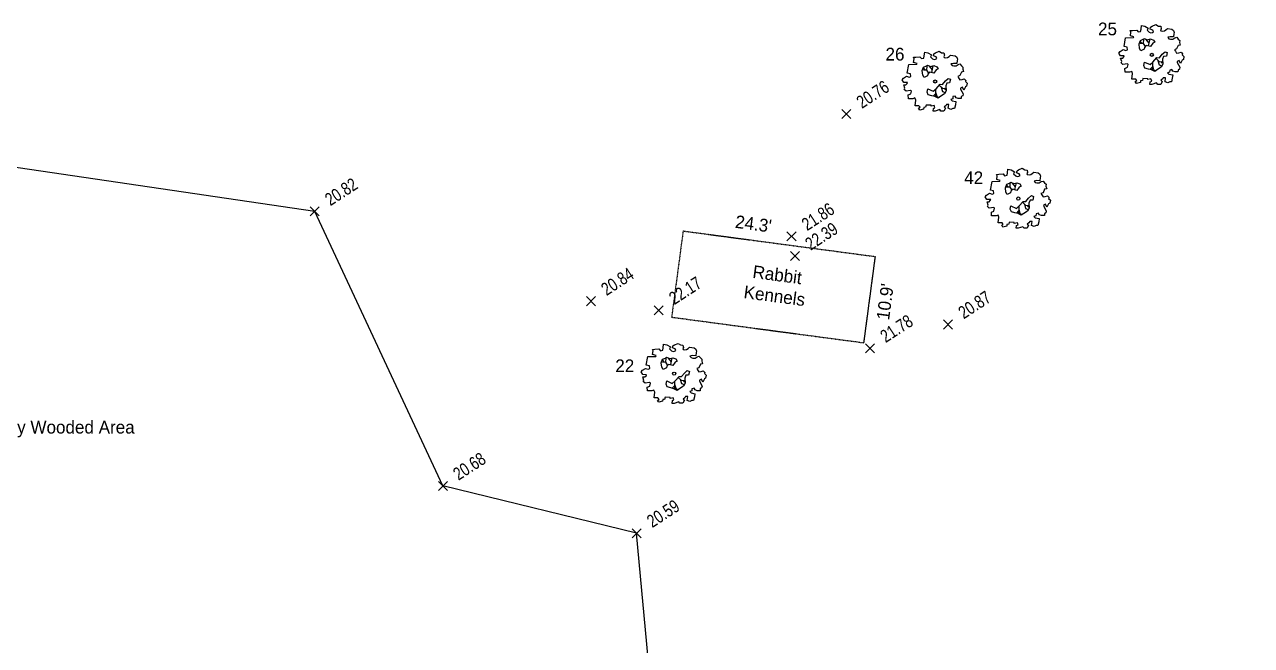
# Model space of a CAD drawing. Header units: inches. Extents: x -625442 to 34963, y -27993 to 66986.
# Drawn here: x -456837 to -454990, y 26847 to 27782 of the extents above; entities that cross this region are included whole.
import ezdxf
from ezdxf.enums import TextEntityAlignment as Align

# ---------------------------------------------------------------- set-up
doc = ezdxf.new("R2010")
doc.units = ezdxf.units.IN
doc.header["$LTSCALE"] = 0.5
doc.header["$MEASUREMENT"] = 0
doc.linetypes.add('DASHED2', pattern=[0.375, 0.25, -0.125])
for name, color, linetype in [('BUILDING', 253, 'DASHED2'), ('SPOT ELEVATION TEXT', 252, 'Continuous'), ('TEXT', 7, 'Continuous'), ('TREE LINE', 73, 'Continuous'), ('Trees-Anno', 43, 'Continuous'), ('TreesMARK', 46, 'Continuous')]:
    doc.layers.add(name, color=color, linetype=linetype)
doc.styles.add('BLDG', font='IC-Romans.shx', dxfattribs={"width": 0.8})
doc.styles.add('TXT', font='IC-Romans.shx')

# ---------------------------------------------------------------- blocks, each defined once
blk = doc.blocks.new('SPT10')
at = {"color": 0, "linetype": 'Continuous'}
for p, q in [((-0.354, -0.354), (0.354, 0.354)), ((0.354, -0.354), (-0.354, 0.354))]:
    blk.add_line(p, q, dxfattribs=at)
blk = doc.blocks.new('TREE11')
at = {"linetype": 'Continuous'}
for p, q in [((-0.156, 0.177), (-0.179, 0.211)), ((-0.132, 0.24), (-0.134, 0.178)), ((-0.094, 0.242), (-0.047, 0.184)), ((-0.034, 0.247), (-0.058, 0.14)), ((-0.134, 0.178), (-0.184, 0.176)), ((-0.134, 0.178), (-0.103, 0.129)), ((0.008, -0.119), (0.006, -0.244)), ((0.008, -0.167), (0.027, -0.23)), ((0.065, -0.059), (0.113, -0.104)), ((0.096, -0.089), (0.115, -0.156)), ((0.113, -0.104), (0.17, -0.108)), ((0.115, -0.156), (0.157, -0.173)), ((0.141, -0.107), (0.163, -0.133)), ((0.006, -0.194), (-0.03, -0.231)), ((0.027, -0.23), (0.058, -0.256))]:
    blk.add_line(p, q, dxfattribs=at)
for points in [[(-0.04, 0.357), (-0.015, 0.344), (0.008, 0.351), (0.028, 0.361), (0.015, 0.389), (-0.027, 0.402), (-0.019, 0.434), (0.006, 0.451), (0.063, 0.474), (0.102, 0.449), (0.138, 0.447), (0.147, 0.41), (0.136, 0.393), (0.141, 0.378), (0.17, 0.37), (0.196, 0.378), (0.22, 0.391), (0.243, 0.415), (0.313, 0.402), (0.339, 0.381), (0.35, 0.351), (0.344, 0.329), (0.34, 0.28), (0.289, 0.282), (0.248, 0.275), (0.265, 0.252), (0.293, 0.244), (0.328, 0.244), (0.361, 0.265), (0.39, 0.275), (0.412, 0.246), (0.437, 0.224), (0.433, 0.195), (0.446, 0.154), (0.413, 0.148), (0.388, 0.092), (0.354, 0.079), (0.368, 0.058), (0.388, 0.027), (0.422, 0.031), (0.457, 0.043), (0.483, 0.016), (0.474, 0.001), (0.503, -0.026), (0.494, -0.071), (0.476, -0.084), (0.45, -0.136), (0.429, -0.087), (0.398, -0.104), (0.399, -0.119), (0.44, -0.196), (0.432, -0.226), (0.411, -0.238), (0.409, -0.268), (0.363, -0.268), (0.329, -0.255), (0.315, -0.23), (0.28, -0.238), (0.276, -0.273), (0.246, -0.282), (0.266, -0.303), (0.327, -0.315), (0.32, -0.365), (0.306, -0.423), (0.28, -0.423), (0.248, -0.44), (0.207, -0.421), (0.216, -0.36), (0.179, -0.362), (0.166, -0.381), (0.14, -0.4), (0.162, -0.419), (0.138, -0.464), (0.091, -0.464), (0.072, -0.441), (0.001, -0.467), (-0.033, -0.467), (-0.028, -0.422), (-0.003, -0.413), (-0.014, -0.379), (-0.063, -0.389), (-0.062, -0.374), (-0.141, -0.37), (-0.149, -0.404), (-0.177, -0.406), (-0.18, -0.435), (-0.24, -0.45), (-0.26, -0.42), (-0.236, -0.405), (-0.254, -0.38), (-0.315, -0.38), (-0.303, -0.291), (-0.316, -0.259), (-0.349, -0.272), (-0.418, -0.27), (-0.422, -0.212), (-0.383, -0.196), (-0.372, -0.151), (-0.384, -0.142), (-0.455, -0.151), (-0.484, -0.125), (-0.473, -0.106), (-0.49, -0.053), (-0.458, -0.053), (-0.439, -0.033), (-0.432, -0.017), (-0.493, -0.016), (-0.518, 0.028), (-0.497, 0.053), (-0.45, 0.082), (-0.409, 0.069), (-0.382, 0.08), (-0.388, 0.119), (-0.437, 0.131), (-0.412, 0.266), (-0.287, 0.27), (-0.282, 0.283), (-0.337, 0.3), (-0.331, 0.357), (-0.341, 0.379), (-0.305, 0.383), (-0.238, 0.387), (-0.216, 0.358), (-0.176, 0.368), (-0.17, 0.404), (-0.164, 0.459), (-0.113, 0.45), (-0.059, 0.418), (-0.073, 0.387)], [(-0.118, 0.258), (-0.067, 0.236), (-0.022, 0.249), (0.027, 0.23), (0.047, 0.196), (0.015, 0.181), (-0.022, 0.128), (-0.087, 0.145), (-0.114, 0.117), (-0.121, 0.09), (-0.174, 0.064), (-0.194, 0.1), (-0.201, 0.17), (-0.18, 0.224), (-0.136, 0.243)], [(0.014, -0.114), (0.079, -0.044), (0.118, -0.048), (0.163, 0.008), (0.206, 0.048), (0.241, 0.034), (0.227, -0.023), (0.185, -0.025), (0.166, -0.07), (0.171, -0.149), (0.145, -0.196), (0.088, -0.232), (0.048, -0.263), (-0.004, -0.237), (-0.053, -0.224), (-0.108, -0.207), (-0.126, -0.167), (-0.115, -0.115), (-0.029, -0.154)]]:
    blk.add_lwpolyline(points, close=True, dxfattribs=at)
blk.add_circle((0, 0), 0.0248, dxfattribs=at)

msp = doc.modelspace()

# ---------------------------------------------------------------- linework, layer by layer
at = {"layer": 'BUILDING'}
for points in [[(-455845.53088, 27471.26097), (-455862.80144, 27341.45778)], [(-455845.53088, 27471.26097), (-455556.47498, 27432.80153)], [(-455556.47498, 27432.80153), (-455573.74554, 27302.99834)], [(-455862.80144, 27341.45778), (-455573.74554, 27302.99834)]]:
    msp.add_lwpolyline(points, dxfattribs=at)
at = {"layer": 'TREE LINE'}
msp.add_lwpolyline([(-453395.34255, 29432.99685), (-453451.61989, 29030.8184), (-453556.78559, 28653.05492), (-453699.55966, 28339.87667), (-453782.52216, 27571.49073), (-453838.5206, 27293.02237), (-454009.19517, 27033.31151), (-454224.12997, 26911.74592), (-454708.31563, 26984.42699), (-454665.32616, 26382.36099), (-454951.12721, 26185.99969), (-455459.05195, 26348.22383), (-455878.69032, 26617.33266), (-455915.51238, 27016.21893), (-456207.27971, 27087.45102), (-456400.26943, 27500.7132), (-457392.72439, 27646.54871), (-457584.94227, 27270.39646), (-457483.83235, 26746.99056), (-457554.77209, 26569.84999), (-457399.78105, 26048.6162), (-457423.68355, 25858.86097), (-458220.12641, 25542.78059)], dxfattribs=at)

# ---------------------------------------------------------------- block references
at = {"layer": 'SPOT ELEVATION TEXT', "xscale": 19.2, "yscale": 19.2, "zscale": 19.2}
for p in [(-455599.84055, 27647.31465), (-456400.26943, 27500.7132), (-455682.34382, 27463.24138), (-455677.10921, 27433.70664), (-455984.32697, 27365.56011), (-455882.2175, 27351.99151), (-455446.56723, 27330.46419), (-455564.07148, 27294.6985), (-456207.27971, 27087.45102), (-455915.51238, 27016.21893)]:
    msp.add_blockref('SPT10', p, dxfattribs=at)
at = {"layer": 'TreesMARK', "color": 46, "xscale": 96, "yscale": 96, "zscale": 96}
for p in [(-455139.67905, 27736.44276), (-455466.04975, 27696.32515), (-455340.86244, 27520.06654), (-455859.07802, 27256.5507)]:
    msp.add_blockref('TREE11', p, dxfattribs=at)

# ---------------------------------------------------------------- texts
at = {"layer": 'SPOT ELEVATION TEXT', "style": 'BLDG', "width": 0.8}
for s, p in [('20.76', (-455554.72837, 27668.91446)), ('20.82', (-456355.15725, 27522.31301)), ('21.86', (-455637.23165, 27484.84119)), ('22.39', (-455631.99703, 27455.30646)), ('20.84', (-455939.21479, 27387.15992)), ('22.17', (-455837.10532, 27373.59133)), ('20.87', (-455401.45506, 27352.064)), ('21.78', (-455518.95931, 27316.29832)), ('20.68', (-456162.16753, 27109.05083)), ('20.59', (-455870.40021, 27037.81874))]:
    msp.add_text(s, height=19.2, rotation=33, dxfattribs=at).set_placement(p, align=Align.CENTER)
at = {"layer": 'TEXT', "char_height": 19.2, "attachment_point": 2, "style": 'TXT'}
for s, insert, rotation in [("24.3'", (-455738.33435, 27491.56983), 352.42119984), ('Rabbit \\PKennels', (-455702.45333, 27414.88649), 352.42119984), ("10.9'", (-455550.83605, 27366.00073), 82.42119985)]:
    msp.add_mtext(s, dxfattribs=dict(at, insert=insert, rotation=rotation))
at = {"layer": 'TEXT', "insert": (-456795.52552, 27185.47921), "char_height": 19.2, "attachment_point": 2, "style": 'TXT'}
msp.add_mtext('Heavily Wooded Area', dxfattribs=at)
at = {"layer": 'Trees-Anno', "char_height": 19.2, "attachment_point": 9, "style": 'TXT'}
for s, insert in [('25', (-455192.25462, 27765.58259)), ('26', (-455512.21625, 27727.57231)), ('42', (-455393.72661, 27541.74736)), ('22', (-455919.15054, 27258.68525))]:
    msp.add_mtext(s, dxfattribs=dict(at, insert=insert))

doc.saveas('drawing.dxf')
